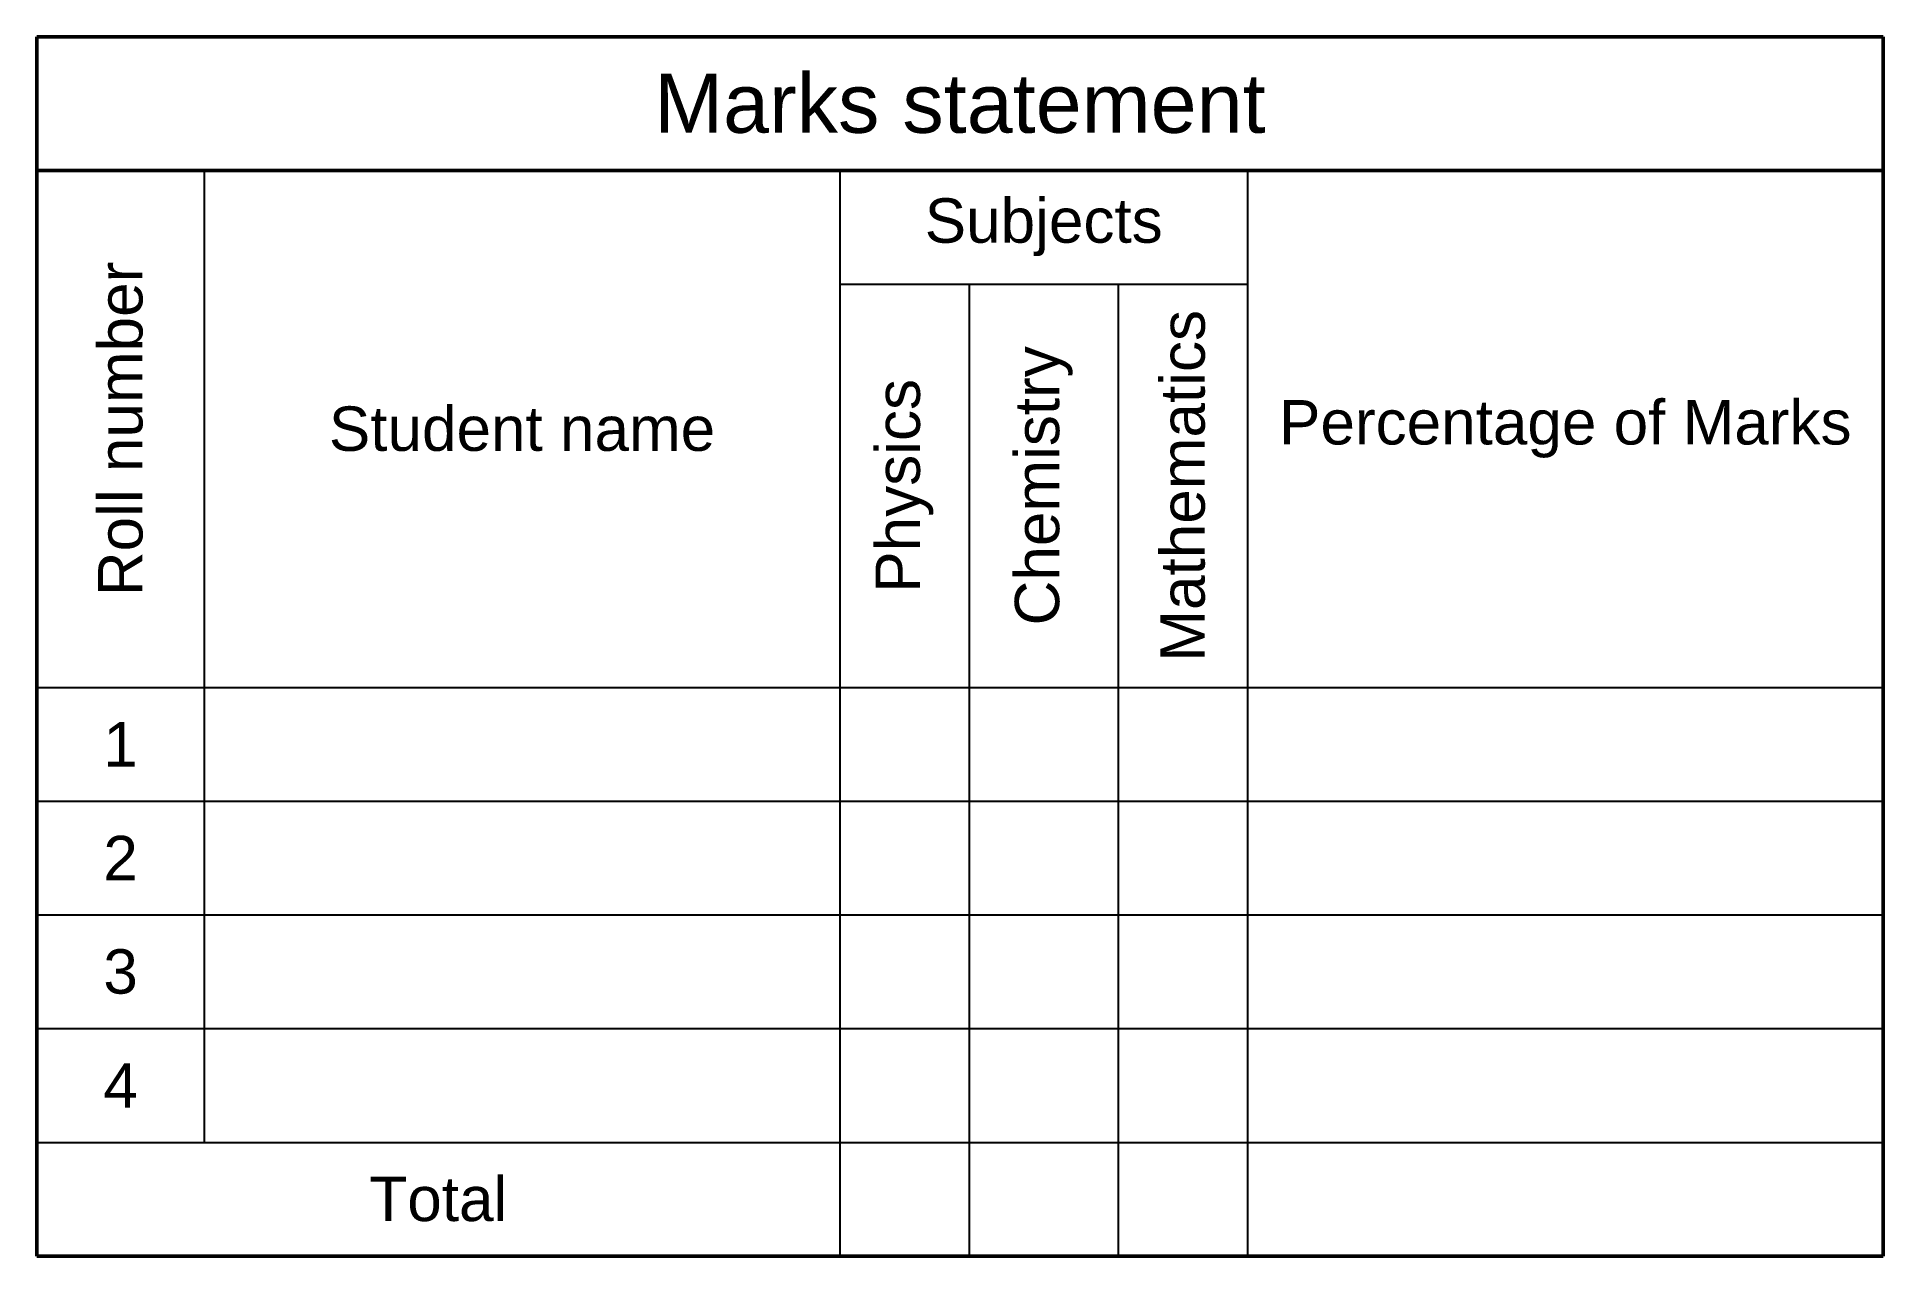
# Model space of a CAD drawing. Header units: millimetres. Extents: x 178 to 365, y 88 to 211.
import ezdxf

# ---------------------------------------------------------------- set-up
doc = ezdxf.new("R2010")
doc.units = ezdxf.units.MM
doc.styles.get("Standard").update_dxf_attribs({"font": 'arial.ttf'})

# ---------------------------------------------------------------- blocks, each defined once
blk = doc.blocks.new('*T1')
at = {"color": 0, "linetype": 'ByBlock', "lineweight": 50, "transparency": 16777216}
for p, q in [((0, 0), (187.03, 0)), ((0, 0), (0, -123.51)), ((187.03, 0), (187.03, -123.51)), ((0, -13.52), (187.03, -13.52)), ((0, -123.51), (187.03, -123.51))]:
    blk.add_line(p, q, dxfattribs=at)
at = {"color": 0, "linetype": 'ByBlock', "lineweight": -2, "transparency": 16777216}
for p, q in [((16.96, -13.52), (16.96, -111.99)), ((81.34, -13.52), (81.34, -123.51)), ((122.65, -13.52), (122.65, -123.51)), ((81.34, -25.04), (122.65, -25.04)), ((94.45, -25.04), (94.45, -123.51)), ((109.55, -25.04), (109.55, -123.51)), ((0, -65.91), (187.03, -65.91)), ((0, -77.43), (187.03, -77.43)), ((0, -88.95), (187.03, -88.95)), ((0, -100.47), (187.03, -100.47)), ((0, -111.99), (187.03, -111.99))]:
    blk.add_line(p, q, dxfattribs=at)
at = {"color": 0, "transparency": 16777216, "attachment_point": 5}
for s, insert, char_height, width in [('{\\fArial|b0|i0|c0|p34;Marks statement}', (93.51, -6.76), 6, 184.0292), ('Subjects', (102, -19.28), 4.5, 38.3062), ('Student name', (49.15, -39.72), 4.5, 61.3804), ('Percentage of Marks', (154.84, -39.72), 4.5, 61.3804), ('1', (8.48, -71.67), 4.5, 13.9621), ('2', (8.48, -83.19), 4.5, 13.9621), ('3', (8.48, -94.71), 4.5, 13.9621), ('4', (8.48, -106.23), 4.5, 13.9621), ('Total', (40.67, -117.75), 4.5, 78.3425)]:
    blk.add_mtext(s, dxfattribs=dict(at, insert=insert, char_height=char_height, width=width))
at = {"color": 0, "transparency": 16777216, "char_height": 4.5, "attachment_point": 5, "rotation": 90}
for s, insert, width in [('{\\fArial|b0|i0|c0|p34;Roll number}', (8.48, -39.72), 49.3946), ('Mathematics', (116.1, -45.48), 37.8752), ('Chemistry', (102, -45.48), 37.8752), ('Physics', (87.89, -45.48), 37.8752)]:
    blk.add_mtext(s, dxfattribs=dict(at, insert=insert, width=width))

msp = doc.modelspace()

# ---------------------------------------------------------------- block references
msp.add_blockref('*T1', (178.1, 211.38))

doc.saveas('drawing.dxf')
